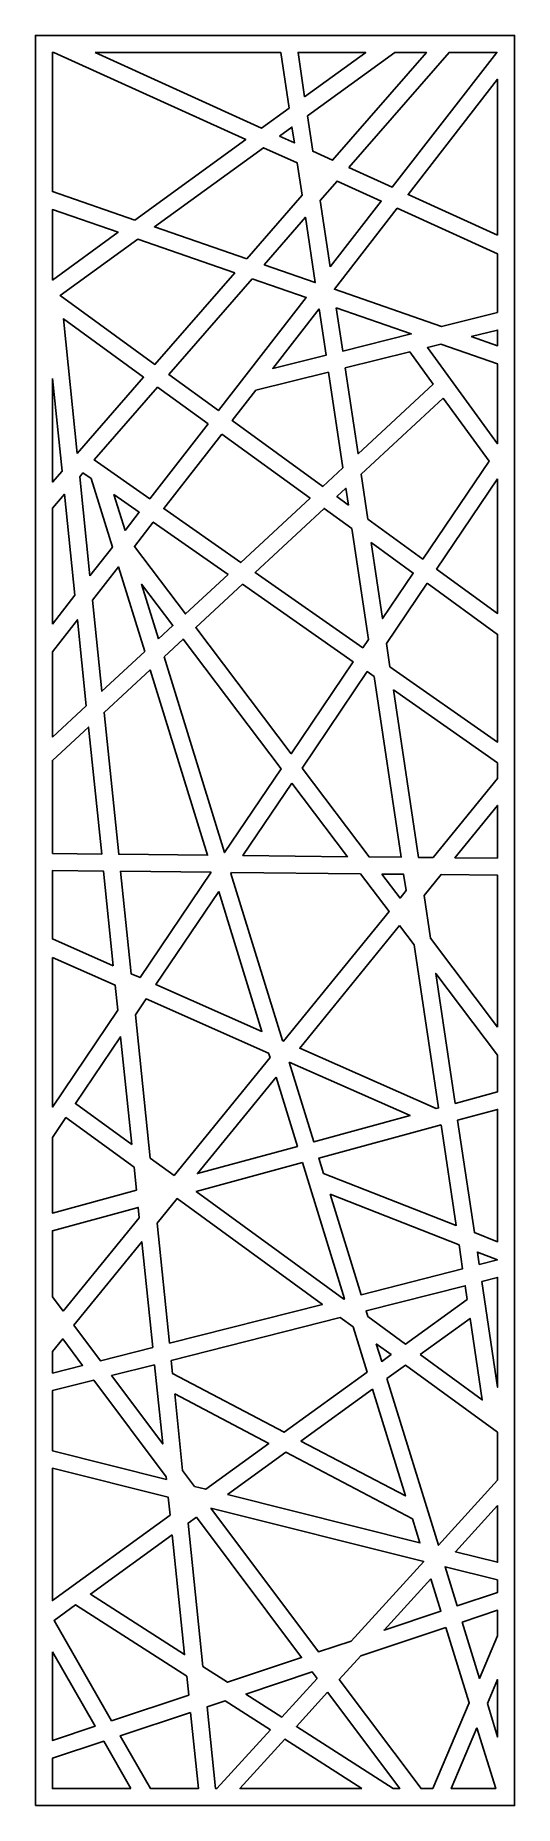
# Model space of a CAD drawing. Header units: millimetres. Extents: x 1809 to 2372, y 1126 to 3205.
import ezdxf

# ---------------------------------------------------------------- set-up
doc = ezdxf.new("R2010")
doc.units = ezdxf.units.MM
doc.layers.add('Layer 05', color=12, linetype='Continuous', true_color=0xde0000)

msp = doc.modelspace()

# ---------------------------------------------------------------- linework, layer by layer
at = {"layer": 'Layer 05'}
for points in [[(1809.4, 1125.8), (2372.3, 1125.8), (2372.3, 3204.8), (1809.4, 3204.8)], [(1926.3, 2987.8), (2056.6, 3082.4), (1831.1, 3184.8), (1829.4, 3184.8), (1829.4, 3021.3)], [(1879.5, 3184.8), (2097.7, 3184.8), (2107.5, 3119.4), (2075.2, 3095.9)], [(2125.7, 3132.6), (2197.5, 3184.8), (2117.9, 3184.8)], [(2129.1, 3110.3), (2135.3, 3068.6), (2158.5, 3058.1), (2268.8, 3184.8), (2231.5, 3184.8)], [(2177.5, 3049.5), (2228.4, 3026.4), (2351.5, 3184.8), (2295.3, 3184.8)], [(2352.3, 2970.1), (2352.3, 3153.2), (2247.1, 3017.9)], [(2096.1, 3086.4), (2113.6, 3078.5), (2110.8, 3097.1)], [(2057.6, 2942.3), (1949.3, 2979.8), (2077.5, 3072.9), (2117.1, 3054.9), (2122.8, 3017.1)], [(2155.6, 2932.8), (2215.7, 3010.2), (2163.8, 3033.7), (2143.9, 3010.9)], [(1829.4, 2917.4), (1829.4, 3000.2), (1906.5, 2973.5)], [(2352.3, 2879.3), (2352.3, 2948.2), (2234.5, 3001.7), (2160.6, 2906.6), (2286.5, 2863)], [(2078, 2935.2), (2138.1, 2914.4), (2126.7, 2991.1)], [(2043.5, 2926), (1929.6, 2965.5), (1838.5, 2899.3), (1949.8, 2818.4)], [(2063.9, 2918.9), (2127.6, 2896.8), (2024.5, 2764.2), (1966, 2806.6)], [(1858.6, 2713.7), (1842.3, 2871.8), (1936.6, 2803.3)], [(2142.7, 2883.7), (2150.9, 2829.2), (2088.3, 2813.6)], [(2162.8, 2884.7), (2251, 2854.1), (2170.4, 2834.1)], [(2321.2, 2851), (2352.3, 2840.2), (2352.3, 2858.7)], [(2173.3, 2814.2), (2188.4, 2713.4), (2276.6, 2795.2), (2249.1, 2833)], [(2285.6, 2842.1), (2352.3, 2819), (2352.3, 2725.1), (2270, 2838.2)], [(2153.8, 2809.3), (2068.4, 2788.1), (2040.7, 2752.4), (2147.1, 2675.1), (2170.6, 2696.9)], [(1829.4, 2801.7), (1840.7, 2693.1), (1829.4, 2680.2)], [(2012.2, 2748.4), (1952.9, 2791.5), (1878.5, 2706.1), (1943.8, 2660.5)], [(2288.4, 2778.9), (2192, 2689.4), (2199.9, 2636.7), (2264.5, 2589.8), (2342.3, 2704.9)], [(2028.4, 2736.6), (1960.2, 2649), (2050.7, 2585.7), (2132.1, 2661.2)], [(1873.5, 2570.1), (1861.5, 2686.5), (1865.3, 2691), (1875, 2684.2), (1899.8, 2603.9)], [(2352.3, 2683.9), (2280.7, 2578), (2352.3, 2526)], [(1829.4, 2513.4), (1829.4, 2649.7), (1843.5, 2665.9), (1855.8, 2547.2)], [(1914.8, 2623.1), (1901.7, 2665.5), (1931.5, 2644.7)], [(2177.2, 2653.2), (2163.6, 2663.1), (2174.2, 2673)], [(2181.3, 2625.5), (2200.8, 2495.4), (2194, 2485.5), (2067.5, 2574), (2148.6, 2649.2)], [(2035.7, 2571.8), (1947.9, 2633.2), (1925.7, 2604.6), (1985.6, 2525.4)], [(2204, 2609), (2253.3, 2573.2), (2217.3, 2519.9)], [(1937.8, 2481), (1907, 2580.6), (1876.5, 2541.3), (1887.6, 2434.4)], [(1954, 2496.1), (1970.9, 2511.7), (1934.2, 2560.2)], [(2052.5, 2560.1), (2182.8, 2468.9), (2109.9, 2361), (1997.7, 2509.3)], [(2269.5, 2561.4), (2221.7, 2490.7), (2225.8, 2463.3), (2352.3, 2374.8), (2352.3, 2501.2)], [(1829.4, 2380.5), (1869.2, 2417.4), (1858.8, 2518.5), (1829.4, 2480.8)], [(1960.6, 2474.9), (1983, 2495.7), (2098, 2343.5), (2031.5, 2245.1)], [(1944.3, 2459.8), (1890.2, 2409.6), (1907.4, 2243), (2011.6, 2241.9)], [(2122.6, 2344.1), (2201.3, 2240), (2239, 2239.6), (2207.3, 2451.8), (2199.2, 2457.5)], [(2229.9, 2436.1), (2259.3, 2239.4), (2276.6, 2239.2), (2352.3, 2332.1), (2352.3, 2350.4)], [(1829.4, 2243.8), (1829.4, 2353.2), (1871.8, 2392.5), (1887.3, 2243.2)], [(2110.8, 2326.6), (2053.2, 2241.5), (2176, 2240.2)], [(2352.3, 2238.4), (2352.3, 2300.4), (2302.2, 2238.9)], [(1900.9, 2112.1), (1889.4, 2223.2), (1829.4, 2223.8), (1829.4, 2143.7)], [(2015.8, 2221.9), (1909.5, 2223), (1921.9, 2102.8), (1932.3, 2098.3)], [(2039.8, 2221.6), (2039.1, 2220.6), (2099.8, 2024.2), (2100.9, 2023.7), (2224.8, 2175.7), (2191.3, 2220.1)], [(2216.5, 2219.8), (2237.8, 2191.6), (2244.9, 2200.3), (2242, 2219.5)], [(2352.3, 2040.1), (2352.3, 2218.4), (2286, 2219.1), (2266, 2194.5), (2273.5, 2144.4)], [(2024.8, 2199.3), (1950.9, 2090), (2075.5, 2034.9)], [(2237.2, 2159.3), (2254.4, 2136.5), (2283, 1945.2), (2280.1, 1944.5), (2119.9, 2015.3)], [(1829.4, 2121.9), (1903.2, 2089.2), (1906.3, 2059.8), (1829.4, 1946.1)], [(2352.3, 2006.9), (2279.6, 2103.1), (2302.5, 1950.5), (2352.3, 1964.1)], [(2085, 2004.2), (2083.4, 2009.6), (1939.5, 2073.2), (1926.9, 2054.6), (1944.4, 1886.3), (1972.3, 1865.9)], [(1922.6, 1902.1), (1909.5, 2028.8), (1856.4, 1950.3)], [(2107.6, 1998.9), (2136.5, 1905.3), (2249.5, 1936.1)], [(2092.1, 1981.3), (2117.2, 1900), (1999.8, 1868)], [(1928.2, 1848.5), (1925.4, 1875.4), (1845.2, 1933.8), (1829.4, 1910.4), (1829.4, 1821.6)], [(2305.4, 1930.6), (2325.2, 1798.7), (2352.3, 1788), (2352.3, 1943.4)], [(2286, 1925.3), (2142.4, 1886.2), (2147.9, 1868.2), (2303.7, 1807.1)], [(2123.1, 1880.9), (1998.4, 1846.9), (2171.6, 1720.7), (2172.5, 1720.9)], [(1966.9, 1668.7), (1952.3, 1809.8), (1975.8, 1838.6), (2146.5, 1714.3)], [(2155.5, 1843.8), (2191.9, 1725.8), (2311.3, 1756.2), (2307.1, 1784.3)], [(1842.2, 1706.4), (1931.5, 1816), (1930.2, 1828.3), (1829.4, 1800.9), (1829.4, 1723.4)], [(1947.3, 1663.7), (1934.4, 1787.9), (1854.6, 1689.9), (1885.9, 1648.1)], [(2330.8, 1761.1), (2352.2, 1766.6), (2328.6, 1775.9)], [(2199.9, 1700.1), (2244.3, 1667.8), (2316.6, 1720.3), (2314.3, 1736.3), (2197.8, 1706.7)], [(2333.7, 1741.2), (2352.3, 1617), (2352.3, 1746)], [(1969, 1648.5), (2167.5, 1699), (2182.7, 1687.9), (2199.1, 1634.9), (2101.7, 1564.2), (1970.6, 1633.1)], [(2261.3, 1655.4), (2320, 1698), (2334.3, 1602.2)], [(1829.4, 1633.7), (1829.4, 1659.1), (1841.5, 1673.9), (1864.9, 1642.7)], [(2209.7, 1668.2), (2216.2, 1647.4), (2227.3, 1655.4)], [(1949.4, 1643.6), (1959, 1550.5), (1898.9, 1630.7)], [(2222.4, 1627.2), (2244.2, 1643), (2352.3, 1564.3), (2352.3, 1508), (2282.8, 1431.6)], [(1963.3, 1508.9), (1829.4, 1542.5), (1829.4, 1613.1), (1877.9, 1625.4), (1963, 1511.8)], [(1973.1, 1609.2), (1982.4, 1519.4), (1996.4, 1500.6), (2009.6, 1497.3), (2083.6, 1551.1)], [(2121.4, 1553.8), (2205.3, 1614.7), (2244, 1489.4)], [(2034.9, 1491), (2103.4, 1540.7), (2252.3, 1462.5), (2261, 1434.3)], [(1967.7, 1466.9), (1965.5, 1487.8), (1829.4, 1521.9), (1829.4, 1366.5)], [(2352.3, 1478.2), (2302.8, 1423.9), (2352.3, 1411.5)], [(1998.5, 1464.5), (2122.1, 1299.6), (2035.1, 1270.7), (2006.2, 1289.3), (1988.8, 1457.5)], [(2015.5, 1475.2), (2265.5, 1412.6), (2180.3, 1319), (2142.1, 1306.3)], [(1970.1, 1443.9), (1984.7, 1303.1), (1874, 1374.1)], [(2352.3, 1390.8), (2290.6, 1406.3), (2304.8, 1360.4), (2352.3, 1376.2)], [(2274, 1392.2), (2285.8, 1354), (2219.1, 1331.9)], [(1989.6, 1255.6), (1899, 1225.5), (1831.4, 1343.2), (1856.6, 1361.5), (1987.3, 1277.6)], [(2310.7, 1341.2), (2331.1, 1275.1), (2352.3, 1325), (2352.3, 1355.1)], [(2291.7, 1334.9), (2191.6, 1301.7), (2166.4, 1273.9), (2262.4, 1145.8), (2276.2, 1145.8), (2319, 1246.6)], [(1829.4, 1306.4), (1879.6, 1219), (1829.4, 1202.4)], [(2140.4, 1275.1), (2134.7, 1282.8), (2056.7, 1256.8), (2099, 1229.7)], [(2340.3, 1245.5), (2352.3, 1206.5), (2352.3, 1273.8)], [(2085.4, 1214.7), (2032.3, 1248.7), (2011.1, 1241.7), (2021.1, 1145.8), (2022.7, 1145.8)], [(2152.6, 1258.9), (2116.1, 1218.7), (2229.7, 1145.8), (2237.4, 1145.8)], [(1991.7, 1235.2), (1909.1, 1207.8), (1944.7, 1145.8), (2001, 1145.8)], [(2328.1, 1216.9), (2350.1, 1145.8), (2297.9, 1145.8)], [(1921.7, 1145.8), (1889.8, 1201.3), (1829.4, 1181.3), (1829.4, 1145.8)], [(2192.7, 1145.8), (2102.4, 1203.7), (2049.7, 1145.8)]]:
    msp.add_lwpolyline(points, close=True, dxfattribs=at)

doc.saveas('drawing.dxf')
